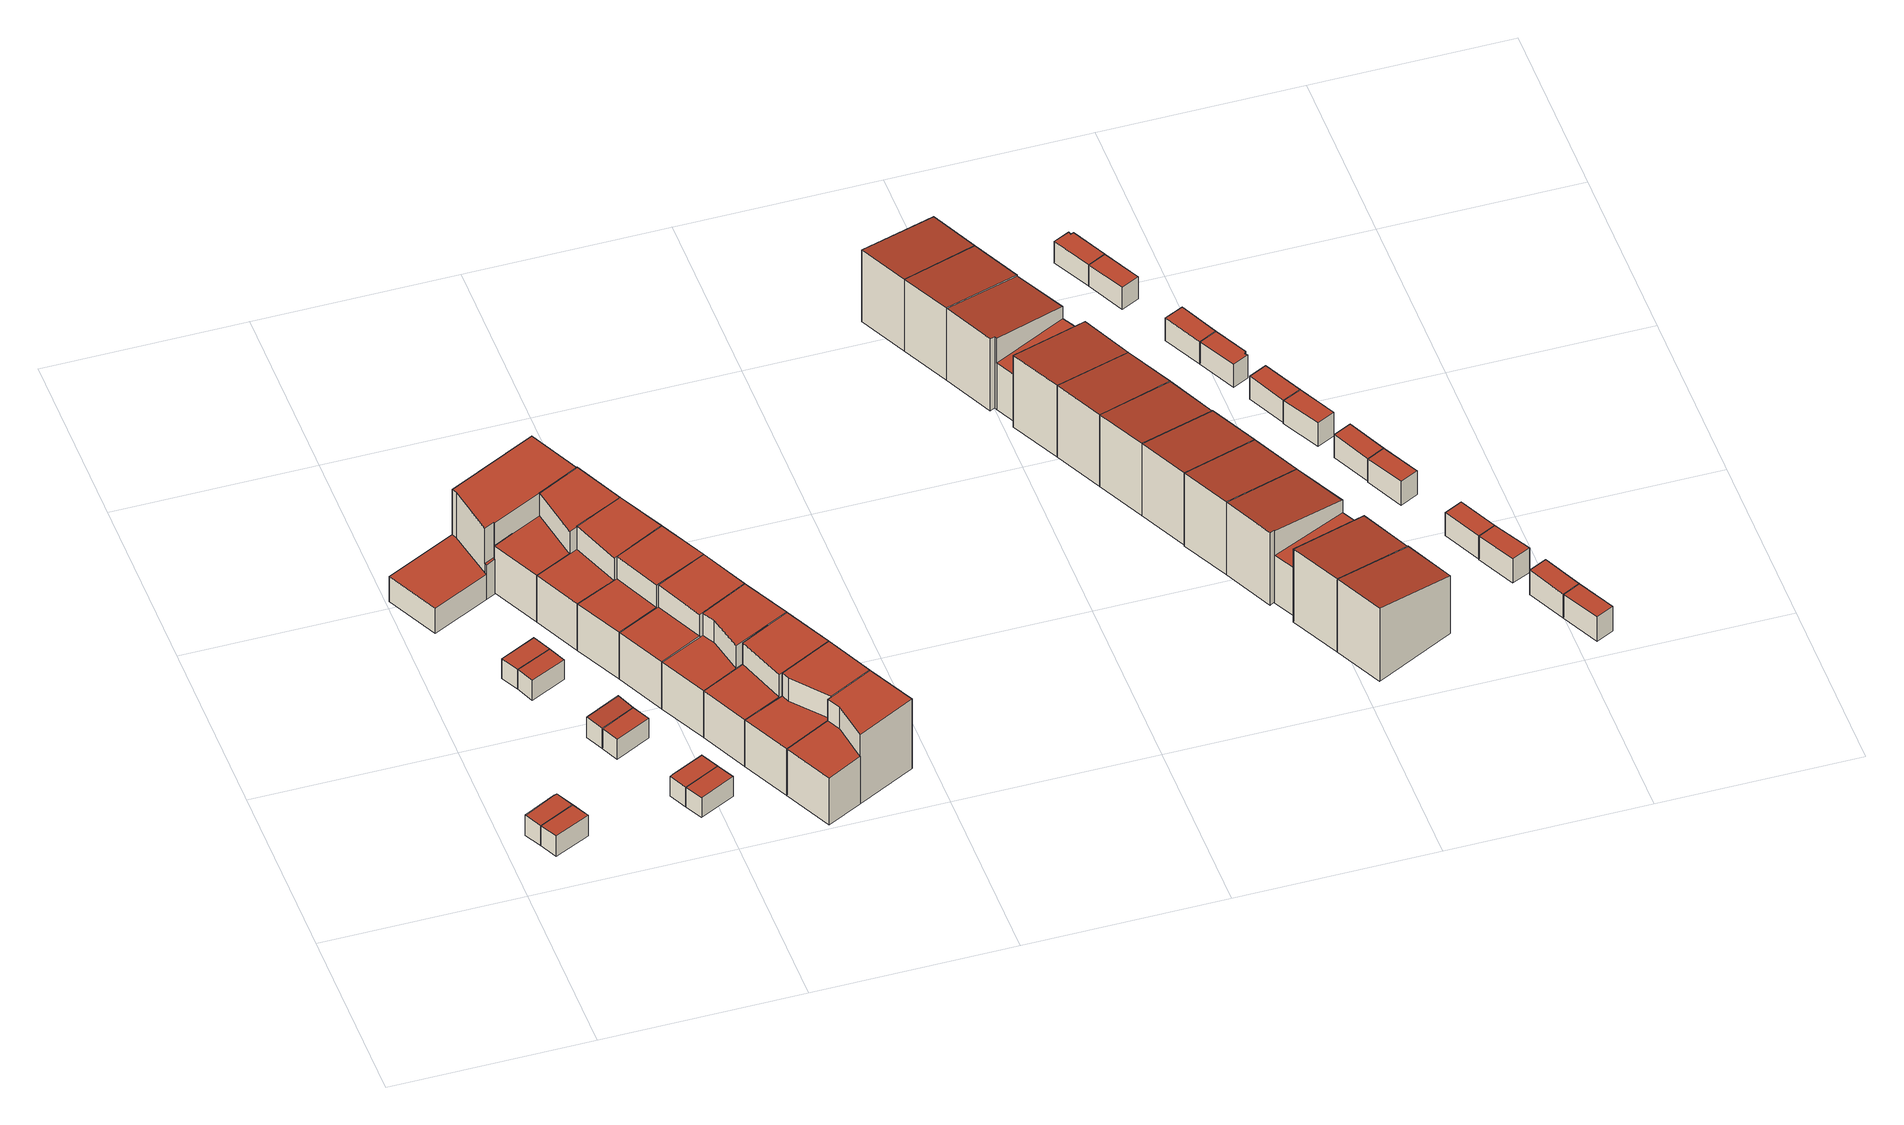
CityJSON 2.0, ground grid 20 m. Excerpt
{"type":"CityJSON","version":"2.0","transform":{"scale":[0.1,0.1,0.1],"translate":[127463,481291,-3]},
"CityObjects":{
"building1":{"type":"Building","attributes":{"b3_dak_type":"multiple horizontal","b3_h_dak_50p":-0.05,"b3_h_dak_70p":-0.03,"b3_h_dak_max":0.05,"b3_h_dak_min":-0.22,"b3_h_maaiveld":-2.49,"b3_kas_warenhuis":false,"b3_mutatie_ahn3_ahn4":false,"b3_reconstructie_onvolledig":false,"b3_rmse_lod12":0.033,"b3_rmse_lod13":0.033,"b3_rmse_lod22":0.0309,"b3_val3dity_lod12":"[]","b3_val3dity_lod13":"[]","b3_val3dity_lod22":"[]","b3_volume_lod12":19.66,"b3_volume_lod13":19.66,"b3_volume_lod22":19.58,"geconstateerd":false,"oorspronkelijkbouwjaar":2003,"status":"Pand in gebruik"},"children":["building1-1"]},
"building1-1":{"type":"BuildingPart","parents":["building1"],"geometry":[{"type":"Solid","lod":"2.2","boundaries":[[[[0,1,2,3,4]],[[5,1,0,6]],[[7,2,1,5]],[[8,3,2,7]],[[6,0,4,9]],[[9,4,3,8]],[[9,8,7,5,6]]]],"semantics":{"surfaces":[{"type":"GroundSurface"},{"type":"WallSurface","on_footprint_edge":true},{"type":"RoofSurface"}],"values":[[0,1,1,1,1,1,2]]}}]},
"building2":{"type":"Building","attributes":{"b3_dak_type":"multiple horizontal","b3_h_dak_50p":-0.04,"b3_h_dak_70p":-0.03,"b3_h_dak_max":0.06,"b3_h_dak_min":-0.26,"b3_h_maaiveld":-2.49,"b3_kas_warenhuis":false,"b3_mutatie_ahn3_ahn4":false,"b3_reconstructie_onvolledig":false,"b3_rmse_lod12":0.0372,"b3_rmse_lod13":0.0372,"b3_rmse_lod22":0.0349,"b3_val3dity_lod12":"[]","b3_val3dity_lod13":"[]","b3_val3dity_lod22":"[]","b3_volume_lod12":19.72,"b3_volume_lod13":19.72,"b3_volume_lod22":19.64,"geconstateerd":false,"oorspronkelijkbouwjaar":2003,"status":"Pand in gebruik"},"children":["building2-1"]},
"building2-1":{"type":"BuildingPart","parents":["building2"],"geometry":[{"type":"Solid","lod":"2.2","boundaries":[[[[10,11,1,0]],[[12,11,10,13]],[[13,10,0,6]],[[5,1,11,12]],[[6,0,1,5]],[[6,5,12,13]]]],"semantics":{"surfaces":[{"type":"GroundSurface"},{"type":"WallSurface","on_footprint_edge":true},{"type":"RoofSurface"}],"values":[[0,1,1,1,1,2]]}}]},
"building3":{"type":"Building","attributes":{"b3_dak_type":"multiple horizontal","b3_h_dak_50p":-0.08,"b3_h_dak_70p":-0.06,"b3_h_dak_max":0.16,"b3_h_dak_min":-0.14,"b3_h_maaiveld":-2.53,"b3_kas_warenhuis":false,"b3_mutatie_ahn3_ahn4":false,"b3_reconstructie_onvolledig":false,"b3_rmse_lod12":0.0378,"b3_rmse_lod13":0.0378,"b3_rmse_lod22":0.0317,"b3_val3dity_lod12":"[]","b3_val3dity_lod13":"[]","b3_val3dity_lod22":"[]","b3_volume_lod12":20.01,"b3_volume_lod13":20.01,"b3_volume_lod22":19.92,"geconstateerd":false,"oorspronkelijkbouwjaar":2003,"status":"Pand in gebruik"},"children":["building3-1"]},
"building3-1":{"type":"BuildingPart","parents":["building3"],"geometry":[{"type":"Solid","lod":"2.2","boundaries":[[[[14,15,16,17,18]],[[19,15,14,20]],[[21,16,15,19]],[[22,17,16,21]],[[20,14,18,23]],[[23,18,17,22]],[[23,22,21,19,20]]]],"semantics":{"surfaces":[{"type":"GroundSurface"},{"type":"WallSurface","on_footprint_edge":true},{"type":"RoofSurface"}],"values":[[0,1,1,1,1,1,2]]}}]},
"building4":{"type":"Building","attributes":{"b3_dak_type":"multiple horizontal","b3_h_dak_50p":-0.08,"b3_h_dak_70p":-0.07,"b3_h_dak_max":0,"b3_h_dak_min":-0.3,"b3_h_maaiveld":-2.53,"b3_kas_warenhuis":false,"b3_mutatie_ahn3_ahn4":false,"b3_reconstructie_onvolledig":false,"b3_rmse_lod12":0.0389,"b3_rmse_lod13":0.0389,"b3_rmse_lod22":0.0356,"b3_val3dity_lod12":"[]","b3_val3dity_lod13":"[]","b3_val3dity_lod22":"[]","b3_volume_lod12":19.48,"b3_volume_lod13":19.48,"b3_volume_lod22":19.39,"geconstateerd":false,"oorspronkelijkbouwjaar":2003,"status":"Pand in gebruik"},"children":["building4-1"]},
"building4-1":{"type":"BuildingPart","parents":["building4"],"geometry":[{"type":"Solid","lod":"2.2","boundaries":[[[[24,25,15,14]],[[26,25,24,27]],[[27,24,14,20]],[[19,15,25,26]],[[20,14,15,19]],[[20,19,26,27]]]],"semantics":{"surfaces":[{"type":"GroundSurface"},{"type":"WallSurface","on_footprint_edge":true},{"type":"RoofSurface"}],"values":[[0,1,1,1,1,2]]}}]},
"building5":{"type":"Building","attributes":{"b3_dak_type":"multiple horizontal","b3_h_dak_50p":-0.06,"b3_h_dak_70p":-0.05,"b3_h_dak_max":0.17,"b3_h_dak_min":-0.13,"b3_h_maaiveld":-2.52,"b3_kas_warenhuis":false,"b3_mutatie_ahn3_ahn4":false,"b3_reconstructie_onvolledig":false,"b3_rmse_lod12":0.0373,"b3_rmse_lod13":0.0373,"b3_rmse_lod22":0.0325,"b3_val3dity_lod12":"[]","b3_val3dity_lod13":"[]","b3_val3dity_lod22":"[]","b3_volume_lod12":19.74,"b3_volume_lod13":19.74,"b3_volume_lod22":19.66,"geconstateerd":false,"oorspronkelijkbouwjaar":2003,"status":"Pand in gebruik"},"children":["building5-1"]},
"building5-1":{"type":"BuildingPart","parents":["building5"],"geometry":[{"type":"Solid","lod":"2.2","boundaries":[[[[28,29,30,31,32]],[[33,29,28,34]],[[35,30,29,33]],[[36,31,30,35]],[[34,28,32,37]],[[37,32,31,36]],[[37,36,35,33,34]]]],"semantics":{"surfaces":[{"type":"GroundSurface"},{"type":"WallSurface","on_footprint_edge":true},{"type":"RoofSurface"}],"values":[[0,1,1,1,1,1,2]]}}]},
"building6":{"type":"Building","attributes":{"b3_dak_type":"multiple horizontal","b3_h_dak_50p":-0.07,"b3_h_dak_70p":-0.05,"b3_h_dak_max":0.01,"b3_h_dak_min":-0.27,"b3_h_maaiveld":-2.51,"b3_kas_warenhuis":false,"b3_mutatie_ahn3_ahn4":false,"b3_reconstructie_onvolledig":false,"b3_rmse_lod12":0.0331,"b3_rmse_lod13":0.0331,"b3_rmse_lod22":0.03,"b3_val3dity_lod12":"[]","b3_val3dity_lod13":"[]","b3_val3dity_lod22":"[]","b3_volume_lod12":19.63,"b3_volume_lod13":19.63,"b3_volume_lod22":19.54,"geconstateerd":false,"oorspronkelijkbouwjaar":2003,"status":"Pand in gebruik"},"children":["building6-1"]},
"building6-1":{"type":"BuildingPart","parents":["building6"],"geometry":[{"type":"Solid","lod":"2.2","boundaries":[[[[38,39,29,28]],[[40,39,38,41]],[[41,38,28,34]],[[33,29,39,40]],[[34,28,29,33]],[[34,33,40,41]]]],"semantics":{"surfaces":[{"type":"GroundSurface"},{"type":"WallSurface","on_footprint_edge":true},{"type":"RoofSurface"}],"values":[[0,1,1,1,1,2]]}}]},
"building7":{"type":"Building","attributes":{"b3_dak_type":"multiple horizontal","b3_h_dak_50p":-0.09,"b3_h_dak_70p":-0.08,"b3_h_dak_max":0.02,"b3_h_dak_min":-0.15,"b3_h_maaiveld":-2.51,"b3_kas_warenhuis":false,"b3_mutatie_ahn3_ahn4":false,"b3_reconstructie_onvolledig":false,"b3_rmse_lod12":0.0287,"b3_rmse_lod13":0.0287,"b3_rmse_lod22":0.0236,"b3_val3dity_lod12":"[]","b3_val3dity_lod13":"[]","b3_val3dity_lod22":"[]","b3_volume_lod12":19.51,"b3_volume_lod13":19.51,"b3_volume_lod22":19.44,"geconstateerd":false,"oorspronkelijkbouwjaar":2003,"status":"Pand in gebruik"},"children":["building7-1"]},
"building7-1":{"type":"BuildingPart","parents":["building7"],"geometry":[{"type":"Solid","lod":"2.2","boundaries":[[[[42,43,44,45,46]],[[47,43,42,48]],[[49,44,43,47]],[[50,45,44,49]],[[48,42,46,51]],[[51,46,45,50]],[[51,50,49,47,48]]]],"semantics":{"surfaces":[{"type":"GroundSurface"},{"type":"WallSurface","on_footprint_edge":true},{"type":"RoofSurface"}],"values":[[0,1,1,1,1,1,2]]}}]},
"building8":{"type":"Building","attributes":{"b3_dak_type":"multiple horizontal","b3_h_dak_50p":-0.09,"b3_h_dak_70p":-0.07,"b3_h_dak_max":0.02,"b3_h_dak_min":-0.24,"b3_h_maaiveld":-2.51,"b3_kas_warenhuis":false,"b3_mutatie_ahn3_ahn4":false,"b3_reconstructie_onvolledig":false,"b3_rmse_lod12":0.039,"b3_rmse_lod13":0.039,"b3_rmse_lod22":0.0338,"b3_val3dity_lod12":"[]","b3_val3dity_lod13":"[]","b3_val3dity_lod22":"[]","b3_volume_lod12":19.49,"b3_volume_lod13":19.49,"b3_volume_lod22":19.4,"geconstateerd":false,"oorspronkelijkbouwjaar":2003,"status":"Pand in gebruik"},"children":["building8-1"]},
"building8-1":{"type":"BuildingPart","parents":["building8"],"geometry":[{"type":"Solid","lod":"2.2","boundaries":[[[[43,42,52,53]],[[48,42,43,47]],[[54,52,42,48]],[[47,43,53,55]],[[55,53,52,54]],[[55,54,48,47]]]],"semantics":{"surfaces":[{"type":"GroundSurface"},{"type":"WallSurface","on_footprint_edge":true},{"type":"RoofSurface"}],"values":[[0,1,1,1,1,2]]}}]},
"building9":{"type":"Building","attributes":{"b3_dak_type":"multiple horizontal","b3_h_dak_50p":5.93,"b3_h_dak_70p":5.95,"b3_h_dak_max":6.27,"b3_h_dak_min":0.28,"b3_h_maaiveld":-2.57,"b3_kas_warenhuis":false,"b3_mutatie_ahn3_ahn4":false,"b3_reconstructie_onvolledig":false,"b3_rmse_lod12":3.31,"b3_rmse_lod13":0.244,"b3_rmse_lod22":0.231,"b3_val3dity_lod12":"[]","b3_val3dity_lod13":"[]","b3_val3dity_lod22":"[]","b3_volume_lod12":900.1,"b3_volume_lod13":665.78,"b3_volume_lod22":665.23,"geconstateerd":false,"oorspronkelijkbouwjaar":2003,"status":"Pand in gebruik"},"children":["building9-1"]},
"building9-1":{"type":"BuildingPart","parents":["building9"],"geometry":[{"type":"Solid","lod":"2.2","boundaries":[[[[56,57,58,59,60,61,62,63,64]],[[65,57,56,66]],[[67,61,60,68]],[[69,62,61,67,70]],[[70,67,71,72]],[[73,63,62,69]],[[68,60,59,74]],[[75,76,77,78]],[[78,77,79,80]],[[80,79,64,63,73]],[[72,71,81,76,75]],[[66,56,64,79]],[[76,81,82,83]],[[83,82,58,57,65]],[[74,59,58,82]],[[72,75,78,80,73,69,70]],[[83,65,66,79,77,76]],[[74,82,81,71,67,68]]]],"semantics":{"surfaces":[{"type":"GroundSurface"},{"type":"WallSurface","on_footprint_edge":true},{"type":"WallSurface","on_footprint_edge":false},{"type":"RoofSurface"}],"values":[[0,1,1,1,2,1,1,2,2,1,2,1,2,1,1,3,3,3]]}}]},
"building10":{"type":"Building","attributes":{"b3_dak_type":"multiple horizontal","b3_h_dak_50p":5.91,"b3_h_dak_70p":5.94,"b3_h_dak_max":6.23,"b3_h_dak_min":3.06,"b3_h_maaiveld":-2.48,"b3_kas_warenhuis":false,"b3_mutatie_ahn3_ahn4":false,"b3_reconstructie_onvolledig":false,"b3_rmse_lod12":1.81,"b3_rmse_lod13":1.81,"b3_rmse_lod22":0.064,"b3_val3dity_lod12":"[]","b3_val3dity_lod13":"[]","b3_val3dity_lod22":"[]","b3_volume_lod12":487.08,"b3_volume_lod13":487.08,"b3_volume_lod22":413.4,"geconstateerd":false,"oorspronkelijkbouwjaar":2003,"status":"Pand in gebruik"},"children":["building10-1"]},
"building10-1":{"type":"BuildingPart","parents":["building10"],"geometry":[{"type":"Solid","lod":"2.2","boundaries":[[[[84,85,86,87,88,89]],[[90,85,84,91,92]],[[93,86,85,90]],[[91,84,89,94]],[[92,91,95,96]],[[94,89,88,97]],[[97,88,87,95]],[[96,95,87,86,93]],[[97,95,91,94]],[[96,93,90,92]]]],"semantics":{"surfaces":[{"type":"GroundSurface"},{"type":"WallSurface","on_footprint_edge":true},{"type":"WallSurface","on_footprint_edge":false},{"type":"RoofSurface"}],"values":[[0,1,1,1,2,1,1,1,3,3]]}}]},
"building11":{"type":"Building","attributes":{"b3_dak_type":"multiple horizontal","b3_h_dak_50p":5.91,"b3_h_dak_70p":5.95,"b3_h_dak_max":6.25,"b3_h_dak_min":3.17,"b3_h_maaiveld":-2.48,"b3_kas_warenhuis":false,"b3_mutatie_ahn3_ahn4":false,"b3_reconstructie_onvolledig":false,"b3_rmse_lod12":1.86,"b3_rmse_lod13":1.86,"b3_rmse_lod22":0.0583,"b3_val3dity_lod12":"[]","b3_val3dity_lod13":"[]","b3_val3dity_lod22":"[]","b3_volume_lod12":468.53,"b3_volume_lod13":468.53,"b3_volume_lod22":401.27,"geconstateerd":false,"oorspronkelijkbouwjaar":2003,"status":"Pand in gebruik"},"children":["building11-1"]},
"building11-1":{"type":"BuildingPart","parents":["building11"],"geometry":[{"type":"Solid","lod":"2.2","boundaries":[[[[98,86,99,100,101,88]],[[93,86,98,102,103]],[[104,99,86,93]],[[102,98,88,97]],[[103,102,105,106]],[[97,88,101,107]],[[107,101,100,105]],[[106,105,100,99,104]],[[107,105,102,97]],[[106,104,93,103]]]],"semantics":{"surfaces":[{"type":"GroundSurface"},{"type":"WallSurface","on_footprint_edge":true},{"type":"WallSurface","on_footprint_edge":false},{"type":"RoofSurface"}],"values":[[0,1,1,1,2,1,1,1,3,3]]}}]},
"building12":{"type":"Building","attributes":{"b3_dak_type":"multiple horizontal","b3_h_dak_50p":5.93,"b3_h_dak_70p":5.95,"b3_h_dak_max":6.26,"b3_h_dak_min":3.14,"b3_h_maaiveld":-2.47,"b3_kas_warenhuis":false,"b3_mutatie_ahn3_ahn4":false,"b3_reconstructie_onvolledig":false,"b3_rmse_lod12":1.77,"b3_rmse_lod13":1.77,"b3_rmse_lod22":0.0603,"b3_val3dity_lod12":"[]","b3_val3dity_lod13":"[]","b3_val3dity_lod22":"[]","b3_volume_lod12":475.82,"b3_volume_lod13":475.82,"b3_volume_lod22":405.92,"geconstateerd":false,"oorspronkelijkbouwjaar":2003,"status":"Pand in gebruik"},"children":["building12-1"]},
"building12-1":{"type":"BuildingPart","parents":["building12"],"geometry":[{"type":"Solid","lod":"2.2","boundaries":[[[[108,99,109,110,111,101]],[[104,99,108,112,113]],[[114,109,99,104]],[[112,108,101,107]],[[113,112,115,116]],[[107,101,111,117]],[[116,115,110,109,114]],[[117,111,110,115]],[[116,114,104,113]],[[117,115,112,107]]]],"semantics":{"surfaces":[{"type":"GroundSurface"},{"type":"WallSurface","on_footprint_edge":true},{"type":"WallSurface","on_footprint_edge":false},{"type":"RoofSurface"}],"values":[[0,1,1,1,2,1,1,1,3,3]]}}]},
"building13":{"type":"Building","attributes":{"b3_dak_type":"multiple horizontal","b3_h_dak_50p":5.92,"b3_h_dak_70p":5.95,"b3_h_dak_max":6.27,"b3_h_dak_min":3.08,"b3_h_maaiveld":-2.47,"b3_kas_warenhuis":false,"b3_mutatie_ahn3_ahn4":false,"b3_reconstructie_onvolledig":false,"b3_rmse_lod12":1.83,"b3_rmse_lod13":1.83,"b3_rmse_lod22":0.0508,"b3_val3dity_lod12":"[]","b3_val3dity_lod13":"[]","b3_val3dity_lod22":"[]","b3_volume_lod12":475.49,"b3_volume_lod13":475.49,"b3_volume_lod22":406.27,"geconstateerd":false,"oorspronkelijkbouwjaar":2003,"status":"Pand in gebruik"},"children":["building13-1"]},
"building13-1":{"type":"BuildingPart","parents":["building13"],"geometry":[{"type":"Solid","lod":"2.2","boundaries":[[[[118,109,119,120,121,111]],[[114,109,118,122,123]],[[123,122,124,125]],[[117,111,121,126]],[[126,121,120,124]],[[127,119,109,114]],[[122,118,111,117]],[[125,124,120,119,127]],[[122,117,126,124]],[[125,127,114,123]]]],"semantics":{"surfaces":[{"type":"GroundSurface"},{"type":"WallSurface","on_footprint_edge":true},{"type":"WallSurface","on_footprint_edge":false},{"type":"RoofSurface"}],"values":[[0,1,2,1,1,1,1,1,3,3]]}}]},
"building14":{"type":"Building","attributes":{"b3_dak_type":"multiple horizontal","b3_h_dak_50p":5.91,"b3_h_dak_70p":5.94,"b3_h_dak_max":6.26,"b3_h_dak_min":3.15,"b3_h_maaiveld":-2.48,"b3_kas_warenhuis":false,"b3_mutatie_ahn3_ahn4":false,"b3_reconstructie_onvolledig":false,"b3_rmse_lod12":1.83,"b3_rmse_lod13":1.83,"b3_rmse_lod22":0.0619,"b3_val3dity_lod12":"[]","b3_val3dity_lod13":"[]","b3_val3dity_lod22":"[]","b3_volume_lod12":475.09,"b3_volume_lod13":475.09,"b3_volume_lod22":405.37,"geconstateerd":false,"oorspronkelijkbouwjaar":2003,"status":"Pand in gebruik"},"children":["building14-1"]},
"building14-1":{"type":"BuildingPart","parents":["building14"],"geometry":[{"type":"Solid","lod":"2.2","boundaries":[[[[128,129,121,130,119,131]],[[132,131,119,127]],[[133,129,128,134]],[[135,136,134,137]],[[126,121,129,133]],[[127,119,130,138,139]],[[139,138,136,135]],[[137,134,128,131,132]],[[138,130,121,126]],[[137,132,127,139,135]],[[138,126,133,134,136]]]],"semantics":{"surfaces":[{"type":"GroundSurface"},{"type":"WallSurface","on_footprint_edge":true},{"type":"WallSurface","on_footprint_edge":false},{"type":"RoofSurface"}],"values":[[0,1,1,2,1,1,2,1,1,3,3]]}}]},
"building15":{"type":"Building","attributes":{"b3_dak_type":"multiple horizontal","b3_h_dak_50p":5.91,"b3_h_dak_70p":5.94,"b3_h_dak_max":6.23,"b3_h_dak_min":3.14,"b3_h_maaiveld":-2.48,"b3_kas_warenhuis":false,"b3_mutatie_ahn3_ahn4":false,"b3_reconstructie_onvolledig":false,"b3_rmse_lod12":1.83,"b3_rmse_lod13":1.83,"b3_rmse_lod22":0.0487,"b3_val3dity_lod12":"[]","b3_val3dity_lod13":"[]","b3_val3dity_lod22":"[]","b3_volume_lod12":475.48,"b3_volume_lod13":475.48,"b3_volume_lod22":408.11,"geconstateerd":false,"oorspronkelijkbouwjaar":2003,"status":"Pand in gebruik"},"children":["building15-1"]},
"building15-1":{"type":"BuildingPart","parents":["building15"],"geometry":[{"type":"Solid","lod":"2.2","boundaries":[[[[140,131,141,142,143,129]],[[132,131,140,144,145]],[[146,141,131,132]],[[144,140,129,133]],[[145,144,147,148]],[[133,129,143,149]],[[148,147,142,141,146]],[[149,143,142,147]],[[148,146,132,145]],[[149,147,144,133]]]],"semantics":{"surfaces":[{"type":"GroundSurface"},{"type":"WallSurface","on_footprint_edge":true},{"type":"WallSurface","on_footprint_edge":false},{"type":"RoofSurface"}],"values":[[0,1,1,1,2,1,1,1,3,3]]}}]},
"building16":{"type":"Building","attributes":{"b3_dak_type":"multiple horizontal","b3_h_dak_50p":5.91,"b3_h_dak_70p":5.95,"b3_h_dak_max":6.28,"b3_h_dak_min":2.94,"b3_h_maaiveld":-2.49,"b3_kas_warenhuis":false,"b3_mutatie_ahn3_ahn4":false,"b3_reconstructie_onvolledig":false,"b3_rmse_lod12":1.86,"b3_rmse_lod13":1.86,"b3_rmse_lod22":0.0694,"b3_val3dity_lod12":"[]","b3_val3dity_lod13":"[]","b3_val3dity_lod22":"[]","b3_volume_lod12":476.26,"b3_volume_lod13":476.26,"b3_volume_lod22":403.62,"geconstateerd":false,"oorspronkelijkbouwjaar":2003,"status":"Pand in gebruik"},"children":["building16-1"]},
"building16-1":{"type":"BuildingPart","parents":["building16"],"geometry":[{"type":"Solid","lod":"2.2","boundaries":[[[[150,141,151,152,153,143]],[[146,141,150,154,155]],[[155,154,156,157]],[[154,150,143,149]],[[158,151,141,146]],[[149,143,153,159]],[[160,161,152,151,158]],[[159,153,152,161]],[[157,156,161,160]],[[161,156,154,149,159]],[[157,160,158,146,155]]]],"semantics":{"surfaces":[{"type":"GroundSurface"},{"type":"WallSurface","on_footprint_edge":true},{"type":"WallSurface","on_footprint_edge":false},{"type":"RoofSurface"}],"values":[[0,1,2,1,1,1,1,1,2,3,3]]}}]},
"building17":{"type":"Building","attributes":{"b3_dak_type":"multiple horizontal","b3_h_dak_50p":5.91,"b3_h_dak_70p":5.95,"b3_h_dak_max":6.28,"b3_h_dak_min":3.16,"b3_h_maaiveld":-2.48,"b3_kas_warenhuis":false,"b3_mutatie_ahn3_ahn4":false,"b3_reconstructie_onvolledig":false,"b3_rmse_lod12":1.84,"b3_rmse_lod13":1.84,"b3_rmse_lod22":0.072,"b3_val3dity_lod12":"[]","b3_val3dity_lod13":"[]","b3_val3dity_lod22":"[]","b3_volume_lod12":476.38,"b3_volume_lod13":476.38,"b3_volume_lod22":408.1,"geconstateerd":false,"oorspronkelijkbouwjaar":2003,"status":"Pand in gebruik"},"children":["building17-1"]},
"building17-1":{"type":"BuildingPart","parents":["building17"],"geometry":[{"type":"Solid","lod":"2.2","boundaries":[[[[162,153,163,151,164,165]],[[166,164,151,158]],[[159,153,162,167]],[[167,162,165,168]],[[158,151,163,169,170]],[[170,169,171,172]],[[173,168,165,164,166]],[[169,163,153,159]],[[172,171,168,173]],[[168,171,169,159,167]],[[172,173,166,158,170]]]],"semantics":{"surfaces":[{"type":"GroundSurface"},{"type":"WallSurface","on_footprint_edge":true},{"type":"WallSurface","on_footprint_edge":false},{"type":"RoofSurface"}],"values":[[0,1,1,1,1,2,1,1,2,3,3]]}}]},
"building18":{"type":"Building","attributes":{"b3_dak_type":"multiple horizontal","b3_h_dak_50p":5.53,"b3_h_dak_70p":5.87,"b3_h_dak_max":6.56,"b3_h_dak_min":4.55,"b3_h_maaiveld":-2.43,"b3_kas_warenhuis":false,"b3_mutatie_ahn3_ahn4":false,"b3_reconstructie_onvolledig":false,"b3_rmse_lod12":0.601,"b3_rmse_lod13":0.601,"b3_rmse_lod22":0.038,"b3_val3dity_lod12":"[]","b3_val3dity_lod13":"[]","b3_val3dity_lod22":"[]","b3_volume_lod12":403.07,"b3_volume_lod13":403.07,"b3_volume_lod22":386.47,"geconstateerd":false,"oorspronkelijkbouwjaar":2007,"status":"Pand in gebruik"},"children":["building18-1"]},
"building18-1":{"type":"BuildingPart","parents":["building18"],"geometry":[{"type":"Solid","lod":"2.2","boundaries":[[[[174,175,176,177]],[[178,175,174,179]],[[180,176,175,178]],[[179,174,177,181]],[[181,177,176,180]],[[181,180,178,179]]]],"semantics":{"surfaces":[{"type":"GroundSurface"},{"type":"WallSurface","on_footprint_edge":true},{"type":"RoofSurface"}],"values":[[0,1,1,1,1,2]]}}]},
"building19":{"type":"Building","attributes":{"b3_dak_type":"multiple horizontal","b3_h_dak_50p":5.56,"b3_h_dak_70p":5.89,"b3_h_dak_max":6.64,"b3_h_dak_min":4.58,"b3_h_maaiveld":-2.44,"b3_kas_warenhuis":false,"b3_mutatie_ahn3_ahn4":false,"b3_reconstructie_onvolledig":false,"b3_rmse_lod12":0.599,"b3_rmse_lod13":0.599,"b3_rmse_lod22":0.0389,"b3_val3dity_lod12":"[]","b3_val3dity_lod13":"[]","b3_val3dity_lod22":"[]","b3_volume_lod12":405.43,"b3_volume_lod13":405.43,"b3_volume_lod22":388.21,"geconstateerd":false,"oorspronkelijkbouwjaar":2007,"status":"Pand in gebruik"},"children":["building19-1"]},
"building19-1":{"type":"BuildingPart","parents":["building19"],"geometry":[{"type":"Solid","lod":"2.2","boundaries":[[[[177,176,182,183]],[[180,176,177,181]],[[184,182,176,180]],[[181,177,183,185]],[[185,183,182,184]],[[185,184,180,181]]]],"semantics":{"surfaces":[{"type":"GroundSurface"},{"type":"WallSurface","on_footprint_edge":true},{"type":"RoofSurface"}],"values":[[0,1,1,1,1,2]]}}]},
"building20":{"type":"Building","attributes":{"b3_dak_type":"multiple horizontal","b3_h_dak_50p":5.23,"b3_h_dak_70p":5.71,"b3_h_dak_max":6.56,"b3_h_dak_min":3.15,"b3_h_maaiveld":-2.44,"b3_kas_warenhuis":false,"b3_mutatie_ahn3_ahn4":false,"b3_reconstructie_onvolledig":false,"b3_rmse_lod12":1.33,"b3_rmse_lod13":1.33,"b3_rmse_lod22":0.0451,"b3_val3dity_lod12":"[]","b3_val3dity_lod13":"[]","b3_val3dity_lod22":"[]","b3_volume_lod12":616.07,"b3_volume_lod13":616.07,"b3_volume_lod22":554.09,"geconstateerd":false,"oorspronkelijkbouwjaar":2007,"status":"Pand in gebruik"},"children":["building20-1"]},
"building20-1":{"type":"BuildingPart","parents":["building20"],"geometry":[{"type":"Solid","lod":"2.2","boundaries":[[[[186,187,188,189,190,183,182,191]],[[192,193,194,195]],[[196,189,188,193,192]],[[185,183,190,197]],[[197,190,189,196]],[[193,188,187,198]],[[199,182,183,185]],[[200,186,191,194]],[[198,187,186,200]],[[195,194,191,182,199]],[[198,200,194,193]],[[195,199,185,197,196,192]]]],"semantics":{"surfaces":[{"type":"GroundSurface"},{"type":"WallSurface","on_footprint_edge":false},{"type":"WallSurface","on_footprint_edge":true},{"type":"RoofSurface"}],"values":[[0,1,2,2,2,2,2,2,2,2,3,3]]}}]},
"building21":{"type":"Building","attributes":{"b3_dak_type":"multiple horizontal","b3_h_dak_50p":5.55,"b3_h_dak_70p":5.91,"b3_h_dak_max":6.53,"b3_h_dak_min":4.66,"b3_h_maaiveld":-2.43,"b3_kas_warenhuis":false,"b3_mutatie_ahn3_ahn4":false,"b3_reconstructie_onvolledig":false,"b3_rmse_lod12":0.591,"b3_rmse_lod13":0.591,"b3_rmse_lod22":0.0385,"b3_val3dity_lod12":"[]","b3_val3dity_lod13":"[]","b3_val3dity_lod22":"[]","b3_volume_lod12":419.05,"b3_volume_lod13":419.05,"b3_volume_lod22":401.53,"geconstateerd":false,"oorspronkelijkbouwjaar":2007,"status":"Pand in gebruik"},"children":["building21-1"]},
"building21-1":{"type":"BuildingPart","parents":["building21"],"geometry":[{"type":"Solid","lod":"2.2","boundaries":[[[[201,186,202,203]],[[204,186,201,205]],[[206,202,186,204]],[[205,201,203,207]],[[207,203,202,206]],[[207,206,204,205]]]],"semantics":{"surfaces":[{"type":"GroundSurface"},{"type":"WallSurface","on_footprint_edge":true},{"type":"RoofSurface"}],"values":[[0,1,1,1,1,2]]}}]},
"building22":{"type":"Building","attributes":{"b3_dak_type":"multiple horizontal","b3_h_dak_50p":5.56,"b3_h_dak_70p":5.9,"b3_h_dak_max":6.55,"b3_h_dak_min":4.64,"b3_h_maaiveld":-2.44,"b3_kas_warenhuis":false,"b3_mutatie_ahn3_ahn4":false,"b3_reconstructie_onvolledig":false,"b3_rmse_lod12":0.6,"b3_rmse_lod13":0.6,"b3_rmse_lod22":0.0401,"b3_val3dity_lod12":"[]","b3_val3dity_lod13":"[]","b3_val3dity_lod22":"[]","b3_volume_lod12":402.89,"b3_volume_lod13":402.89,"b3_volume_lod22":386.78,"geconstateerd":false,"oorspronkelijkbouwjaar":2007,"status":"Pand in gebruik"},"children":["building22-1"]},
"building22-1":{"type":"BuildingPart","parents":["building22"],"geometry":[{"type":"Solid","lod":"2.2","boundaries":[[[[208,209,203,202]],[[210,209,208,211]],[[211,208,202,206]],[[207,203,209,210]],[[206,202,203,207]],[[206,207,210,211]]]],"semantics":{"surfaces":[{"type":"GroundSurface"},{"type":"WallSurface","on_footprint_edge":true},{"type":"RoofSurface"}],"values":[[0,1,1,1,1,2]]}}]},
"building23":{"type":"Building","attributes":{"b3_dak_type":"multiple horizontal","b3_h_dak_50p":5.56,"b3_h_dak_70p":5.87,"b3_h_dak_max":6.61,"b3_h_dak_min":4.46,"b3_h_maaiveld":-2.44,"b3_kas_warenhuis":false,"b3_mutatie_ahn3_ahn4":false,"b3_reconstructie_onvolledig":false,"b3_rmse_lod12":0.591,"b3_rmse_lod13":0.591,"b3_rmse_lod22":0.039,"b3_val3dity_lod12":"[]","b3_val3dity_lod13":"[]","b3_val3dity_lod22":"[]","b3_volume_lod12":404.25,"b3_volume_lod13":404.25,"b3_volume_lod22":387.23,"geconstateerd":false,"oorspronkelijkbouwjaar":2007,"status":"Pand in gebruik"},"children":["building23-1"]},
"building23-1":{"type":"BuildingPart","parents":["building23"],"geometry":[{"type":"Solid","lod":"2.2","boundaries":[[[[209,208,212,213]],[[211,208,209,210]],[[214,212,208,211]],[[210,209,213,215]],[[215,213,212,214]],[[215,214,211,210]]]],"semantics":{"surfaces":[{"type":"GroundSurface"},{"type":"WallSurface","on_footprint_edge":true},{"type":"RoofSurface"}],"values":[[0,1,1,1,1,2]]}}]},
"building24":{"type":"Building","attributes":{"b3_dak_type":"multiple horizontal","b3_h_dak_50p":5.52,"b3_h_dak_70p":5.86,"b3_h_dak_max":6.58,"b3_h_dak_min":4.46,"b3_h_maaiveld":-2.44,"b3_kas_warenhuis":false,"b3_mutatie_ahn3_ahn4":false,"b3_reconstructie_onvolledig":false,"b3_rmse_lod12":0.607,"b3_rmse_lod13":0.607,"b3_rmse_lod22":0.0402,"b3_val3dity_lod12":"[]","b3_val3dity_lod13":"[]","b3_val3dity_lod22":"[]","b3_volume_lod12":403.05,"b3_volume_lod13":403.05,"b3_volume_lod22":386.38,"geconstateerd":false,"oorspronkelijkbouwjaar":2007,"status":"Pand in gebruik"},"children":["building24-1"]},
"building24-1":{"type":"BuildingPart","parents":["building24"],"geometry":[{"type":"Solid","lod":"2.2","boundaries":[[[[216,217,213,212]],[[218,217,216,219]],[[219,216,212,220]],[[215,213,217,218]],[[220,212,213,215]],[[220,215,218,219]]]],"semantics":{"surfaces":[{"type":"GroundSurface"},{"type":"WallSurface","on_footprint_edge":true},{"type":"RoofSurface"}],"values":[[0,1,1,1,1,2]]}}]},
"building25":{"type":"Building","attributes":{"b3_dak_type":"multiple horizontal","b3_h_dak_50p":5.53,"b3_h_dak_70p":5.88,"b3_h_dak_max":6.55,"b3_h_dak_min":4.65,"b3_h_maaiveld":-2.45,"b3_kas_warenhuis":false,"b3_mutatie_ahn3_ahn4":false,"b3_reconstructie_onvolledig":false,"b3_rmse_lod12":0.603,"b3_rmse_lod13":0.603,"b3_rmse_lod22":0.0395,"b3_val3dity_lod12":"[]","b3_val3dity_lod13":"[]","b3_val3dity_lod22":"[]","b3_volume_lod12":403.73,"b3_volume_lod13":403.73,"b3_volume_lod22":386.84,"geconstateerd":false,"oorspronkelijkbouwjaar":2007,"status":"Pand in gebruik"},"children":["building25-1"]},
"building25-1":{"type":"BuildingPart","parents":["building25"],"geometry":[{"type":"Solid","lod":"2.2","boundaries":[[[[221,222,223,224]],[[219,222,221,218]],[[225,223,222,219]],[[218,221,224,226]],[[226,224,223,225]],[[226,225,219,218]]]],"semantics":{"surfaces":[{"type":"GroundSurface"},{"type":"WallSurface","on_footprint_edge":true},{"type":"RoofSurface"}],"values":[[0,1,1,1,1,2]]}}]},
"building26":{"type":"Building","attributes":{"b3_dak_type":"multiple horizontal","b3_h_dak_50p":5.23,"b3_h_dak_70p":5.67,"b3_h_dak_max":6.55,"b3_h_dak_min":3.19,"b3_h_maaiveld":-2.47,"b3_kas_warenhuis":false,"b3_mutatie_ahn3_ahn4":false,"b3_reconstructie_onvolledig":false,"b3_rmse_lod12":1.34,"b3_rmse_lod13":1.34,"b3_rmse_lod22":0.0426,"b3_val3dity_lod12":"[]","b3_val3dity_lod13":"[]","b3_val3dity_lod22":"[]","b3_volume_lod12":618.85,"b3_volume_lod13":618.85,"b3_volume_lod22":554.54,"geconstateerd":false,"oorspronkelijkbouwjaar":2007,"status":"Pand in gebruik"},"children":["building26-1"]},
"building26-1":{"type":"BuildingPart","parents":["building26"],"geometry":[{"type":"Solid","lod":"2.2","boundaries":[[[[227,228,229,224,223,230,231,232]],[[233,234,230,223,225]],[[235,231,230,234]],[[226,224,229,236]],[[236,229,228,237]],[[238,239,234,233]],[[239,227,232,240]],[[225,223,224,226]],[[240,232,231,235]],[[237,228,227,239,238]],[[240,235,234,239]],[[237,238,233,225,226,236]]]],"semantics":{"surfaces":[{"type":"GroundSurface"},{"type":"WallSurface","on_footprint_edge":true},{"type":"WallSurface","on_footprint_edge":false},{"type":"RoofSurface"}],"values":[[0,1,1,1,1,2,1,1,1,1,3,3]]}}]},
"building27":{"type":"Building","attributes":{"b3_dak_type":"multiple horizontal","b3_h_dak_50p":5.58,"b3_h_dak_70p":5.91,"b3_h_dak_max":6.55,"b3_h_dak_min":4.55,"b3_h_maaiveld":-2.46,"b3_kas_warenhuis":false,"b3_mutatie_ahn3_ahn4":false,"b3_reconstructie_onvolledig":false,"b3_rmse_lod12":0.603,"b3_rmse_lod13":0.603,"b3_rmse_lod22":0.0389,"b3_val3dity_lod12":"[]","b3_val3dity_lod13":"[]","b3_val3dity_lod22":"[]","b3_volume_lod12":423.06,"b3_volume_lod13":423.06,"b3_volume_lod22":404.9,"geconstateerd":false,"oorspronkelijkbouwjaar":2007,"status":"Pand in gebruik"},"children":["building27-1"]},
"building27-1":{"type":"BuildingPart","parents":["building27"],"geometry":[{"type":"Solid","lod":"2.2","boundaries":[[[[241,231,242,243]],[[244,231,241,245]],[[246,242,231,244]],[[245,241,243,247]],[[247,243,242,246]],[[247,246,244,245]]]],"semantics":{"surfaces":[{"type":"GroundSurface"},{"type":"WallSurface","on_footprint_edge":true},{"type":"RoofSurface"}],"values":[[0,1,1,1,1,2]]}}]},
"building28":{"type":"Building","attributes":{"b3_dak_type":"multiple horizontal","b3_h_dak_50p":5.52,"b3_h_dak_70p":5.9,"b3_h_dak_max":6.55,"b3_h_dak_min":4.53,"b3_h_maaiveld":-2.45,"b3_kas_warenhuis":false,"b3_mutatie_ahn3_ahn4":false,"b3_reconstructie_onvolledig":false,"b3_rmse_lod12":0.621,"b3_rmse_lod13":0.621,"b3_rmse_lod22":0.0383,"b3_val3dity_lod12":"[]","b3_val3dity_lod13":"[]","b3_val3dity_lod22":"[]","b3_volume_lod12":404.51,"b3_volume_lod13":404.51,"b3_volume_lod22":387.47,"geconstateerd":false,"oorspronkelijkbouwjaar":2007,"status":"Pand in gebruik"},"children":["building28-1"]},
"building28-1":{"type":"BuildingPart","parents":["building28"],"geometry":[{"type":"Solid","lod":"2.2","boundaries":[[[[243,242,248,249]],[[250,242,243,247]],[[251,248,242,250]],[[247,243,249,252]],[[252,249,248,251]],[[252,251,250,247]]]],"semantics":{"surfaces":[{"type":"GroundSurface"},{"type":"WallSurface","on_footprint_edge":true},{"type":"RoofSurface"}],"values":[[0,1,1,1,1,2]]}}]},
"building29":{"type":"Building","attributes":{"b3_dak_type":"multiple horizontal","b3_h_dak_50p":0.14,"b3_h_dak_70p":0.16,"b3_h_dak_max":0.26,"b3_h_dak_min":-0.03,"b3_h_maaiveld":-2.47,"b3_kas_warenhuis":false,"b3_mutatie_ahn3_ahn4":false,"b3_reconstructie_onvolledig":false,"b3_rmse_lod12":0.0402,"b3_rmse_lod13":0.0402,"b3_rmse_lod22":0.0372,"b3_val3dity_lod12":"[]","b3_val3dity_lod13":"[]","b3_val3dity_lod22":"[]","b3_volume_lod12":22.71,"b3_volume_lod13":22.71,"b3_volume_lod22":22.59,"geconstateerd":false,"oorspronkelijkbouwjaar":2007,"status":"Pand in gebruik"},"children":["building29-1"]},
"building29-1":{"type":"BuildingPart","parents":["building29"],"geometry":[{"type":"Solid","lod":"2.2","boundaries":[[[[253,254,255,256,257,258]],[[259,257,256,260]],[[260,256,255,261]],[[261,255,254,262]],[[263,258,257,259]],[[264,253,258,263]],[[262,254,253,264]],[[262,264,263,259,260,261]]]],"semantics":{"surfaces":[{"type":"GroundSurface"},{"type":"WallSurface","on_footprint_edge":true},{"type":"RoofSurface"}],"values":[[0,1,1,1,1,1,1,2]]}}]},
"building30":{"type":"Building","attributes":{"b3_dak_type":"multiple horizontal","b3_h_dak_50p":0.15,"b3_h_dak_70p":0.17,"b3_h_dak_max":0.25,"b3_h_dak_min":-0.05,"b3_h_maaiveld":-2.49,"b3_kas_warenhuis":false,"b3_mutatie_ahn3_ahn4":false,"b3_reconstructie_onvolledig":false,"b3_rmse_lod12":0.0506,"b3_rmse_lod13":0.0506,"b3_rmse_lod22":0.0419,"b3_val3dity_lod12":"[]","b3_val3dity_lod13":"[]","b3_val3dity_lod22":"[]","b3_volume_lod12":23.35,"b3_volume_lod13":23.35,"b3_volume_lod22":23.21,"geconstateerd":false,"oorspronkelijkbouwjaar":2007,"status":"Pand in gebruik"},"children":["building30-1"]},
"building30-1":{"type":"BuildingPart","parents":["building30"],"geometry":[{"type":"Solid","lod":"2.2","boundaries":[[[[265,266,257,256]],[[267,266,265,268]],[[268,265,256,260]],[[259,257,266,267]],[[260,256,257,259]],[[260,259,267,268]]]],"semantics":{"surfaces":[{"type":"GroundSurface"},{"type":"WallSurface","on_footprint_edge":true},{"type":"RoofSurface"}],"values":[[0,1,1,1,1,2]]}}]},
"building31":{"type":"Building","attributes":{"b3_dak_type":"multiple horizontal","b3_h_dak_50p":0.14,"b3_h_dak_70p":0.16,"b3_h_dak_max":0.22,"b3_h_dak_min":-0.02,"b3_h_maaiveld":-2.62,"b3_kas_warenhuis":false,"b3_mutatie_ahn3_ahn4":false,"b3_reconstructie_onvolledig":false,"b3_rmse_lod12":0.041,"b3_rmse_lod13":0.041,"b3_rmse_lod22":0.0342,"b3_val3dity_lod12":"[]","b3_val3dity_lod13":"[]","b3_val3dity_lod22":"[]","b3_volume_lod12":24.25,"b3_volume_lod13":24.25,"b3_volume_lod22":24.1,"geconstateerd":false,"oorspronkelijkbouwjaar":2007,"status":"Pand in gebruik"},"children":["building31-1"]},
"building31-1":{"type":"BuildingPart","parents":["building31"],"geometry":[{"type":"Solid","lod":"2.2","boundaries":[[[[269,270,271,272]],[[273,270,269,274]],[[274,269,272,275]],[[276,271,270,273]],[[275,272,271,276]],[[275,276,273,274]]]],"semantics":{"surfaces":[{"type":"GroundSurface"},{"type":"WallSurface","on_footprint_edge":true},{"type":"RoofSurface"}],"values":[[0,1,1,1,1,2]]}}]},
"building32":{"type":"Building","attributes":{"b3_dak_type":"multiple horizontal","b3_h_dak_50p":0.14,"b3_h_dak_70p":0.16,"b3_h_dak_max":0.23,"b3_h_dak_min":-0.04,"b3_h_maaiveld":-2.64,"b3_kas_warenhuis":false,"b3_mutatie_ahn3_ahn4":false,"b3_reconstructie_onvolledig":false,"b3_rmse_lod12":0.0431,"b3_rmse_lod13":0.0431,"b3_rmse_lod22":0.0372,"b3_val3dity_lod12":"[]","b3_val3dity_lod13":"[]","b3_val3dity_lod22":"[]","b3_volume_lod12":24.28,"b3_volume_lod13":24.28,"b3_volume_lod22":24.16,"geconstateerd":false,"oorspronkelijkbouwjaar":2007,"status":"Pand in gebruik"},"children":["building32-1"]},
"building32-1":{"type":"BuildingPart","parents":["building32"],"geometry":[{"type":"Solid","lod":"2.2","boundaries":[[[[270,269,277,278,279,280]],[[274,269,270,273]],[[281,280,279,282]],[[282,279,278,283]],[[283,278,277,284]],[[284,277,269,274]],[[273,270,280,281]],[[273,281,282,283,284,274]]]],"semantics":{"surfaces":[{"type":"GroundSurface"},{"type":"WallSurface","on_footprint_edge":true},{"type":"RoofSurface"}],"values":[[0,1,1,1,1,1,1,2]]}}]},
"building33":{"type":"Building","attributes":{"b3_dak_type":"multiple horizontal","b3_h_dak_50p":0.14,"b3_h_dak_70p":0.16,"b3_h_dak_max":0.36,"b3_h_dak_min":0,"b3_h_maaiveld":-2.65,"b3_kas_warenhuis":false,"b3_mutatie_ahn3_ahn4":false,"b3_reconstructie_onvolledig":false,"b3_rmse_lod12":0.0579,"b3_rmse_lod13":0.0579,"b3_rmse_lod22":0.0565,"b3_val3dity_lod12":"[]","b3_val3dity_lod13":"[]","b3_val3dity_lod22":"[]","b3_volume_lod12":24.7,"b3_volume_lod13":24.7,"b3_volume_lod22":24.6,"geconstateerd":false,"oorspronkelijkbouwjaar":2007,"status":"Pand in gebruik"},"children":["building33-1"]},
"building33-1":{"type":"BuildingPart","parents":["building33"],"geometry":[{"type":"Solid","lod":"2.2","boundaries":[[[[285,286,287,288]],[[289,286,285,290]],[[290,285,288,291]],[[292,287,286,289]],[[291,288,287,292]],[[291,292,289,290]]]],"semantics":{"surfaces":[{"type":"GroundSurface"},{"type":"WallSurface","on_footprint_edge":true},{"type":"RoofSurface"}],"values":[[0,1,1,1,1,2]]}}]},
"building34":{"type":"Building","attributes":{"b3_dak_type":"multiple horizontal","b3_h_dak_50p":0.14,"b3_h_dak_70p":0.16,"b3_h_dak_max":0.25,"b3_h_dak_min":-0.01,"b3_h_maaiveld":-2.66,"b3_kas_warenhuis":false,"b3_mutatie_ahn3_ahn4":false,"b3_reconstructie_onvolledig":false,"b3_rmse_lod12":0.0486,"b3_rmse_lod13":0.0486,"b3_rmse_lod22":0.041,"b3_val3dity_lod12":"[]","b3_val3dity_lod13":"[]","b3_val3dity_lod22":"[]","b3_volume_lod12":24.66,"b3_volume_lod13":24.66,"b3_volume_lod22":24.52,"geconstateerd":false,"oorspronkelijkbouwjaar":2007,"status":"Pand in gebruik"},"children":["building34-1"]},
"building34-1":{"type":"BuildingPart","parents":["building34"],"geometry":[{"type":"Solid","lod":"2.2","boundaries":[[[[293,294,295,296]],[[297,294,293,298]],[[298,293,296,290]],[[289,295,294,297]],[[290,296,295,289]],[[290,289,297,298]]]],"semantics":{"surfaces":[{"type":"GroundSurface"},{"type":"WallSurface","on_footprint_edge":true},{"type":"RoofSurface"}],"values":[[0,1,1,1,1,2]]}}]},
"building35":{"type":"Building","attributes":{"b3_dak_type":"multiple horizontal","b3_h_dak_50p":0.15,"b3_h_dak_70p":0.17,"b3_h_dak_max":0.43,"b3_h_dak_min":-0.12,"b3_h_maaiveld":-2.65,"b3_kas_warenhuis":false,"b3_mutatie_ahn3_ahn4":false,"b3_reconstructie_onvolledig":false,"b3_rmse_lod12":0.0574,"b3_rmse_lod13":0.0574,"b3_rmse_lod22":0.052,"b3_val3dity_lod12":"[]","b3_val3dity_lod13":"[]","b3_val3dity_lod22":"[]","b3_volume_lod12":24.73,"b3_volume_lod13":24.73,"b3_volume_lod22":24.56,"geconstateerd":false,"oorspronkelijkbouwjaar":2007,"status":"Pand in gebruik"},"children":["building35-1"]},
"building35-1":{"type":"BuildingPart","parents":["building35"],"geometry":[{"type":"Solid","lod":"2.2","boundaries":[[[[299,300,301,302]],[[303,300,299,304]],[[304,299,302,305]],[[306,301,300,303]],[[305,302,301,306]],[[305,306,303,304]]]],"semantics":{"surfaces":[{"type":"GroundSurface"},{"type":"WallSurface","on_footprint_edge":true},{"type":"RoofSurface"}],"values":[[0,1,1,1,1,2]]}}]},
"building36":{"type":"Building","attributes":{"b3_dak_type":"multiple horizontal","b3_h_dak_50p":0.15,"b3_h_dak_70p":0.17,"b3_h_dak_max":0.28,"b3_h_dak_min":0.02,"b3_h_maaiveld":-2.66,"b3_kas_warenhuis":false,"b3_mutatie_ahn3_ahn4":false,"b3_reconstructie_onvolledig":false,"b3_rmse_lod12":0.0442,"b3_rmse_lod13":0.0442,"b3_rmse_lod22":0.0382,"b3_val3dity_lod12":"[]","b3_val3dity_lod13":"[]","b3_val3dity_lod22":"[]","b3_volume_lod12":24.74,"b3_volume_lod13":24.74,"b3_volume_lod22":24.62,"geconstateerd":false,"oorspronkelijkbouwjaar":2007,"status":"Pand in gebruik"},"children":["building36-1"]},
"building36-1":{"type":"BuildingPart","parents":["building36"],"geometry":[{"type":"Solid","lod":"2.2","boundaries":[[[[307,308,309,310]],[[311,308,307,312]],[[312,307,310,304]],[[303,309,308,311]],[[304,310,309,303]],[[304,303,311,312]]]],"semantics":{"surfaces":[{"type":"GroundSurface"},{"type":"WallSurface","on_footprint_edge":true},{"type":"RoofSurface"}],"values":[[0,1,1,1,1,2]]}}]},
"building37":{"type":"Building","attributes":{"b3_dak_type":"multiple horizontal","b3_h_dak_50p":0.13,"b3_h_dak_70p":0.14,"b3_h_dak_max":0.24,"b3_h_dak_min":-0.01,"b3_h_maaiveld":-2.74,"b3_kas_warenhuis":false,"b3_mutatie_ahn3_ahn4":false,"b3_reconstructie_onvolledig":false,"b3_rmse_lod12":0.04,"b3_rmse_lod13":0.04,"b3_rmse_lod22":0.0372,"b3_val3dity_lod12":"[]","b3_val3dity_lod13":"[]","b3_val3dity_lod22":"[]","b3_volume_lod12":25.36,"b3_volume_lod13":25.36,"b3_volume_lod22":25.25,"geconstateerd":false,"oorspronkelijkbouwjaar":2007,"status":"Pand in gebruik"},"children":["building37-1"]},
"building37-1":{"type":"BuildingPart","parents":["building37"],"geometry":[{"type":"Solid","lod":"2.2","boundaries":[[[[313,314,315,316]],[[317,314,313,318]],[[318,313,316,319]],[[320,315,314,317]],[[319,316,315,320]],[[319,320,317,318]]]],"semantics":{"surfaces":[{"type":"GroundSurface"},{"type":"WallSurface","on_footprint_edge":true},{"type":"RoofSurface"}],"values":[[0,1,1,1,1,2]]}}]},
"building38":{"type":"Building","attributes":{"b3_dak_type":"multiple horizontal","b3_h_dak_50p":0.15,"b3_h_dak_70p":0.17,"b3_h_dak_max":0.43,"b3_h_dak_min":-0.13,"b3_h_maaiveld":-2.75,"b3_kas_warenhuis":false,"b3_mutatie_ahn3_ahn4":false,"b3_reconstructie_onvolledig":false,"b3_rmse_lod12":0.0567,"b3_rmse_lod13":0.0567,"b3_rmse_lod22":0.0474,"b3_val3dity_lod12":"[]","b3_val3dity_lod13":"[]","b3_val3dity_lod22":"[]","b3_volume_lod12":25.58,"b3_volume_lod13":25.58,"b3_volume_lod22":25.45,"geconstateerd":false,"oorspronkelijkbouwjaar":2007,"status":"Pand in gebruik"},"children":["building38-1"]},
"building38-1":{"type":"BuildingPart","parents":["building38"],"geometry":[{"type":"Solid","lod":"2.2","boundaries":[[[[321,322,323,324]],[[318,322,321,317]],[[325,323,322,318]],[[317,321,324,326]],[[326,324,323,325]],[[326,325,318,317]]]],"semantics":{"surfaces":[{"type":"GroundSurface"},{"type":"WallSurface","on_footprint_edge":true},{"type":"RoofSurface"}],"values":[[0,1,1,1,1,2]]}}]},
"building39":{"type":"Building","attributes":{"b3_dak_type":"multiple horizontal","b3_h_dak_50p":0.15,"b3_h_dak_70p":0.17,"b3_h_dak_max":0.26,"b3_h_dak_min":0.01,"b3_h_maaiveld":-2.75,"b3_kas_warenhuis":false,"b3_mutatie_ahn3_ahn4":false,"b3_reconstructie_onvolledig":false,"b3_rmse_lod12":0.036,"b3_rmse_lod13":0.036,"b3_rmse_lod22":0.0333,"b3_val3dity_lod12":"[]","b3_val3dity_lod13":"[]","b3_val3dity_lod22":"[]","b3_volume_lod12":25.7,"b3_volume_lod13":25.7,"b3_volume_lod22":25.6,"geconstateerd":false,"oorspronkelijkbouwjaar":2007,"status":"Pand in gebruik"},"children":["building39-1"]},
"building39-1":{"type":"BuildingPart","parents":["building39"],"geometry":[{"type":"Solid","lod":"2.2","boundaries":[[[[327,328,329,330]],[[331,328,327,332]],[[332,327,330,333]],[[334,329,328,331]],[[333,330,329,334]],[[333,334,331,332]]]],"semantics":{"surfaces":[{"type":"GroundSurface"},{"type":"WallSurface","on_footprint_edge":true},{"type":"RoofSurface"}],"values":[[0,1,1,1,1,2]]}}]},
"building40":{"type":"Building","attributes":{"b3_dak_type":"multiple horizontal","b3_h_dak_50p":0.17,"b3_h_dak_70p":0.18,"b3_h_dak_max":0.37,"b3_h_dak_min":-0.02,"b3_h_maaiveld":-2.75,"b3_kas_warenhuis":false,"b3_mutatie_ahn3_ahn4":false,"b3_reconstructie_onvolledig":false,"b3_rmse_lod12":0.0521,"b3_rmse_lod13":0.0521,"b3_rmse_lod22":0.0447,"b3_val3dity_lod12":"[]","b3_val3dity_lod13":"[]","b3_val3dity_lod22":"[]","b3_volume_lod12":25.55,"b3_volume_lod13":25.55,"b3_volume_lod22":25.48,"geconstateerd":false,"oorspronkelijkbouwjaar":2007,"status":"Pand in gebruik"},"children":["building40-1"]},
"building40-1":{"type":"BuildingPart","parents":["building40"],"geometry":[{"type":"Solid","lod":"2.2","boundaries":[[[[335,336,328,327]],[[337,336,335,338]],[[338,335,327,332]],[[331,328,336,337]],[[332,327,328,331]],[[332,331,337,338]]]],"semantics":{"surfaces":[{"type":"GroundSurface"},{"type":"WallSurface","on_footprint_edge":true},{"type":"RoofSurface"}],"values":[[0,1,1,1,1,2]]}}]}
},
"vertices":[
[67,74,5],[31,57,5],[22,74,5],[55,91,5],[58,92,5],[31,57,29],[67,74,30],[22,74,30],[55,91,30],[58,92,30],
[76,56,5],[40,39,5],[40,39,30],[76,56,30],
[112,277,5],[76,260,5],[67,278,5],[69,279,5],[103,295,5],[76,260,29],[112,277,29],[67,278,29],[69,279,29],[103,295,30],
[120,259,5],[84,242,5],[84,242,29],[120,259,29],
[159,180,5],[124,162,5],[115,180,5],[117,181,5],[151,198,5],[124,162,29],[159,180,29],[115,180,30],[117,181,30],[151,198,30],
[168,162,5],[132,144,5],[132,144,29],[168,162,29],
[207,83,5],[171,65,5],[162,83,5],[165,85,5],[198,101,5],[171,65,29],[207,83,29],[162,83,29],[165,85,29],[198,101,29],
[216,65,5],[180,47,5],[216,65,29],[180,47,29],
[96,388,4],[96,387,4],[87,382,4],[29,354,4],[3,407,4],[74,442,4],[164,487,4],[190,435,4],[97,389,4],[96,387,46],[96,388,46],[74,442,35],[3,407,35],[164,487,90],[74,442,90],[76,437,35],[76,437,90],[190,435,89],[29,354,35],[86,385,89],[86,385,46],[96,390,46],[96,390,89],[97,389,46],[97,389,89],[86,385,35],[87,382,35],[87,382,46],
[147,414,5],[190,435,5],[214,385,5],[157,357,5],[120,339,5],[96,388,5],[190,435,90],[147,414,62],[147,414,89],[214,385,90],[96,388,62],[157,357,62],[157,357,89],[120,339,62],
[165,361,5],[238,338,5],[184,311,5],[143,292,5],[165,361,62],[165,361,90],[238,338,90],[184,311,62],[184,311,89],[143,292,62],
[187,313,5],[262,290,5],[209,264,5],[167,244,5],[187,313,62],[187,313,89],[262,290,90],[209,264,63],[209,264,90],[167,244,62],
[210,265,5],[285,242,5],[234,216,5],[191,195,5],[210,265,63],[210,265,90],[234,216,63],[234,216,89],[191,195,62],[285,242,90],
[252,166,5],[215,147,5],[237,218,5],[309,194,5],[309,194,90],[215,147,62],[252,166,62],[244,205,89],[244,205,62],[252,166,90],[237,218,62],[237,218,89],
[259,169,5],[333,146,5],[277,118,5],[238,99,5],[259,169,63],[259,169,89],[333,146,90],[277,118,62],[277,118,89],[238,99,62],
[280,119,5],[356,98,5],[312,76,5],[262,51,5],[280,119,62],[280,119,90],[283,111,62],[283,111,90],[356,98,90],[262,51,62],[312,76,90],[312,76,62],
[286,2,5],[308,74,5],[380,50,5],[321,20,5],[380,50,90],[286,2,62],[321,20,63],[308,74,63],[308,74,89],[315,61,63],[315,61,89],[321,20,89],
[521,624,6],[602,663,6],[625,615,6],[545,575,6],[602,663,77],[521,624,94],[625,615,77],[545,575,94],
[649,566,6],[569,527,6],[649,566,77],[569,527,94],
[688,489,6],[612,452,6],[600,476,6],[599,478,6],[594,476,6],[675,514,6],[600,476,93],[600,476,63],[675,514,62],[675,514,77],[599,478,93],[594,476,94],[612,452,63],[649,566,76],[688,489,63],
[607,449,6],[712,438,6],[632,399,6],[688,489,77],[607,449,94],[712,438,77],[632,399,94],
[736,390,6],[656,350,6],[656,350,94],[736,390,77],
[760,341,6],[680,302,6],[760,341,76],[680,302,94],
[784,293,6],[704,253,6],[704,253,94],[784,293,77],[760,341,77],
[704,253,5],[784,293,5],[808,245,5],[728,205,5],[808,245,76],[728,205,94],
[758,156,5],[758,157,5],[753,154,5],[834,192,5],[846,167,5],[771,130,5],[834,192,77],[834,192,62],[846,167,63],[753,154,94],[758,157,93],[758,156,93],[758,156,63],[771,130,64],
[766,127,5],[871,116,5],[791,77,5],[846,167,77],[766,127,94],[871,116,76],[791,77,94],
[895,68,5],[815,28,5],[871,116,77],[895,68,76],[815,28,94],
[726,652,5],[727,649,5],[730,650,5],[748,615,5],[730,606,5],[710,645,5],[730,606,31],[748,615,31],[730,650,32],[727,649,32],[710,645,31],[726,652,32],
[767,576,5],[749,567,5],[749,567,32],[767,576,32],
[811,487,4],[793,478,4],[773,517,4],[792,526,4],[793,478,31],[811,487,31],[792,526,32],[773,517,32],
[828,452,4],[826,450,4],[828,447,4],[812,439,4],[812,439,32],[828,447,32],[826,450,32],[828,452,32],
[859,390,4],[840,381,4],[821,420,4],[839,429,4],[840,381,31],[859,390,31],[839,429,32],[821,420,32],
[878,351,3],[860,342,3],[840,381,3],[859,390,3],[860,342,32],[878,351,32],
[906,293,4],[888,284,4],[869,323,4],[887,332,4],[888,284,31],[906,293,31],[887,332,32],[869,323,32],
[925,254,3],[907,245,3],[888,284,3],[906,293,3],[907,245,32],[925,254,32],
[969,165,3],[951,156,3],[932,195,3],[950,204,3],[951,156,31],[969,165,31],[950,204,31],[932,195,31],
[951,156,2],[969,165,2],[989,126,2],[970,117,2],[989,126,32],[970,117,32],
[1017,68,2],[999,59,2],[980,98,2],[998,107,2],[999,59,31],[1017,68,31],[998,107,32],[980,98,32],
[1036,29,2],[1018,20,2],[1018,20,32],[1036,29,32]
]}
